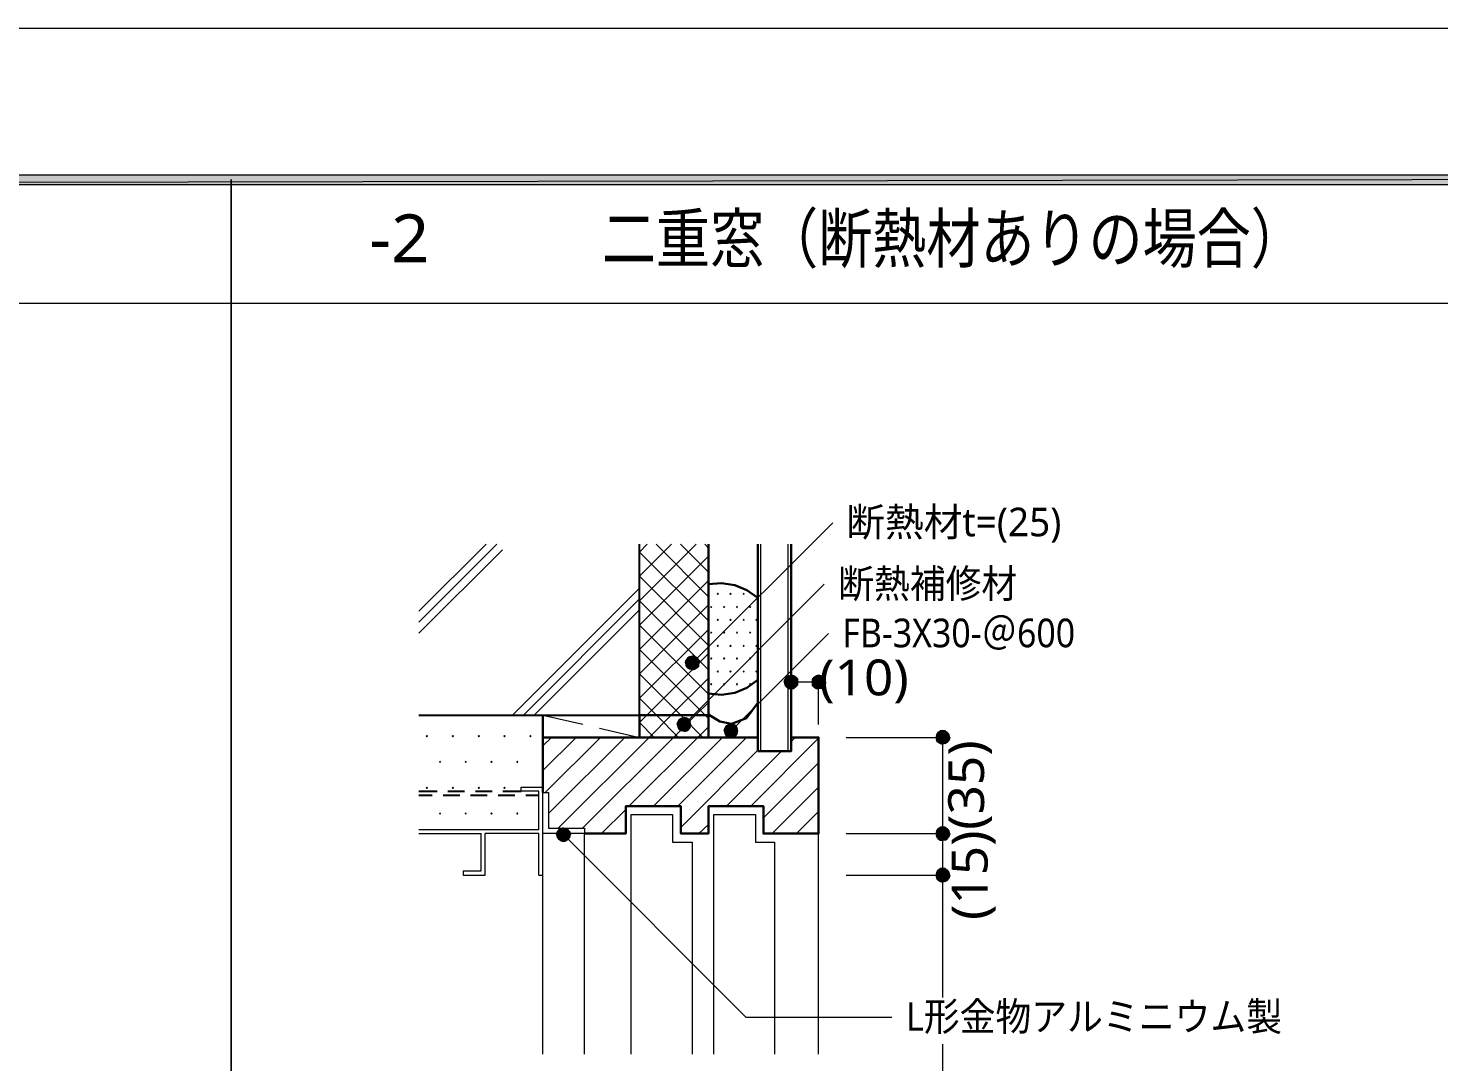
# Model space of a CAD drawing. Header units: millimetres. Extents: x 0 to 420, y 0 to 297.
# Drawn here: x 103.4 to 205.8, y 222 to 297 of the extents above; entities that cross this region are included whole.
import ezdxf
from ezdxf.enums import TextEntityAlignment as Align

# ---------------------------------------------------------------- set-up
doc = ezdxf.new("R2010")
doc.units = ezdxf.units.MM
doc.styles.add('kst32b', font='NotoSansJP-Variable.ttf')

msp = doc.modelspace()

# ---------------------------------------------------------------- hatches: boundary and pattern name
h = msp.add_hatch(color=7)
h.paths.add_polyline_path([(394.17, 285.62), (394.17, 286.32), (26.18, 285.62), (394.17, 285.62)])
h.paths.add_polyline_path([(394.17, 286.32), (26.18, 285.62), (26.18, 286.32), (394.17, 286.32)])
for points in [[(153.46, 255.97), (153.44, 255.95), (153.42, 255.93), (153.44, 255.9), (153.46, 255.88), (153.48, 255.9), (153.5, 255.93), (153.48, 255.95), (153.46, 255.97)], [(154.39, 255.97), (154.37, 255.95), (154.35, 255.93), (154.37, 255.9), (154.39, 255.88), (154.41, 255.9), (154.43, 255.93), (154.41, 255.95), (154.39, 255.97)], [(155.34, 255.97), (155.32, 255.95), (155.3, 255.93), (155.32, 255.9), (155.34, 255.88), (155.36, 255.9), (155.38, 255.93), (155.36, 255.95), (155.34, 255.97)], [(152.99, 255.02), (152.97, 254.99), (152.95, 254.97), (152.97, 254.95), (152.99, 254.93), (153.01, 254.95), (153.03, 254.97), (153.01, 254.99), (152.99, 255.02)], [(153.92, 255.02), (153.9, 254.99), (153.88, 254.97), (153.9, 254.95), (153.92, 254.93), (153.95, 254.95), (153.97, 254.97), (153.95, 254.99), (153.92, 255.02)], [(154.86, 255.02), (154.83, 254.99), (154.81, 254.97), (154.83, 254.95), (154.86, 254.93), (154.88, 254.95), (154.9, 254.97), (154.88, 254.99), (154.86, 255.02)], [(155.81, 255.02), (155.79, 254.99), (155.77, 254.97), (155.79, 254.95), (155.81, 254.93), (155.83, 254.95), (155.85, 254.97), (155.83, 254.99), (155.81, 255.02)], [(153.46, 254.08), (153.44, 254.06), (153.42, 254.04), (153.44, 254.02), (153.46, 254), (153.48, 254.02), (153.5, 254.04), (153.48, 254.06), (153.46, 254.08)], [(154.39, 254.08), (154.37, 254.06), (154.35, 254.04), (154.37, 254.02), (154.39, 254), (154.41, 254.02), (154.43, 254.04), (154.41, 254.06), (154.39, 254.08)], [(155.34, 254.08), (155.32, 254.06), (155.3, 254.04), (155.32, 254.02), (155.34, 254), (155.36, 254.02), (155.38, 254.04), (155.36, 254.06), (155.34, 254.08)], [(156.27, 254.08), (156.25, 254.06), (156.23, 254.04), (156.25, 254.02), (156.27, 254), (156.29, 254.02), (156.32, 254.04), (156.29, 254.06), (156.27, 254.08)], [(152.99, 253.15), (152.97, 253.13), (152.95, 253.11), (152.97, 253.09), (152.99, 253.07), (153.01, 253.09), (153.03, 253.11), (153.01, 253.13), (152.99, 253.15)], [(153.92, 253.15), (153.9, 253.13), (153.88, 253.11), (153.9, 253.09), (153.92, 253.07), (153.95, 253.09), (153.97, 253.11), (153.95, 253.13), (153.92, 253.15)], [(154.86, 253.15), (154.83, 253.13), (154.81, 253.11), (154.83, 253.09), (154.86, 253.07), (154.88, 253.09), (154.9, 253.11), (154.88, 253.13), (154.86, 253.15)], [(155.81, 253.15), (155.79, 253.13), (155.77, 253.11), (155.79, 253.09), (155.81, 253.07), (155.83, 253.09), (155.85, 253.11), (155.83, 253.13), (155.81, 253.15)], [(153.46, 252.2), (153.44, 252.18), (153.42, 252.16), (153.44, 252.14), (153.46, 252.12), (153.48, 252.14), (153.5, 252.16), (153.48, 252.18), (153.46, 252.2)], [(154.39, 252.2), (154.37, 252.18), (154.35, 252.16), (154.37, 252.14), (154.39, 252.12), (154.41, 252.14), (154.43, 252.16), (154.41, 252.18), (154.39, 252.2)], [(155.34, 252.2), (155.32, 252.18), (155.3, 252.16), (155.32, 252.14), (155.34, 252.12), (155.36, 252.14), (155.38, 252.16), (155.36, 252.18), (155.34, 252.2)], [(156.27, 252.2), (156.25, 252.18), (156.23, 252.16), (156.25, 252.14), (156.27, 252.12), (156.29, 252.14), (156.32, 252.16), (156.29, 252.18), (156.27, 252.2)], [(151.15, 250.72), (151.26, 250.57), (151.62, 250.91), (151.15, 250.72)], [(152.99, 251.27), (152.97, 251.25), (152.95, 251.23), (152.97, 251.21), (152.99, 251.18), (153.01, 251.21), (153.03, 251.23), (153.01, 251.25), (152.99, 251.27)], [(153.92, 251.27), (153.9, 251.25), (153.88, 251.23), (153.9, 251.21), (153.92, 251.18), (153.95, 251.21), (153.97, 251.23), (153.95, 251.25), (153.92, 251.27)], [(154.86, 251.27), (154.83, 251.25), (154.81, 251.23), (154.83, 251.21), (154.86, 251.18), (154.88, 251.21), (154.9, 251.23), (154.88, 251.25), (154.86, 251.27)], [(155.81, 251.27), (155.79, 251.25), (155.77, 251.23), (155.79, 251.21), (155.81, 251.18), (155.83, 251.21), (155.85, 251.23), (155.83, 251.25), (155.81, 251.27)], [(153.46, 250.34), (153.44, 250.32), (153.42, 250.3), (153.44, 250.27), (153.46, 250.25), (153.48, 250.27), (153.5, 250.3), (153.48, 250.32), (153.46, 250.34)], [(154.39, 250.34), (154.37, 250.32), (154.35, 250.3), (154.37, 250.27), (154.39, 250.25), (154.41, 250.27), (154.43, 250.3), (154.41, 250.32), (154.39, 250.34)], [(155.34, 250.34), (155.32, 250.32), (155.3, 250.3), (155.32, 250.27), (155.34, 250.25), (155.36, 250.27), (155.38, 250.3), (155.36, 250.32), (155.34, 250.34)], [(156.27, 250.34), (156.25, 250.32), (156.23, 250.3), (156.25, 250.27), (156.27, 250.25), (156.29, 250.27), (156.32, 250.3), (156.29, 250.32), (156.27, 250.34)], [(152.99, 249.41), (152.97, 249.39), (152.95, 249.36), (152.97, 249.34), (152.99, 249.32), (153.01, 249.34), (153.03, 249.36), (153.01, 249.39), (152.99, 249.41)], [(153.92, 249.41), (153.9, 249.39), (153.88, 249.36), (153.9, 249.34), (153.92, 249.32), (153.95, 249.34), (153.97, 249.36), (153.95, 249.39), (153.92, 249.41)], [(154.86, 249.41), (154.83, 249.39), (154.81, 249.36), (154.83, 249.34), (154.86, 249.32), (154.88, 249.34), (154.9, 249.36), (154.88, 249.39), (154.86, 249.41)], [(155.81, 249.41), (155.79, 249.39), (155.77, 249.36), (155.79, 249.34), (155.81, 249.32), (155.83, 249.34), (155.85, 249.36), (155.83, 249.39), (155.81, 249.41)], [(159.26, 249.32), (159.28, 249.51), (158.79, 249.51), (159.26, 249.32)], [(160.32, 249.7), (160.3, 249.51), (160.78, 249.51), (160.32, 249.7)], [(132.36, 245.64), (132.33, 245.62), (132.31, 245.6), (132.33, 245.58), (132.36, 245.55), (132.38, 245.58), (132.4, 245.6), (132.38, 245.62), (132.36, 245.64)], [(134.24, 245.64), (134.22, 245.62), (134.2, 245.6), (134.22, 245.58), (134.24, 245.55), (134.26, 245.58), (134.28, 245.6), (134.26, 245.62), (134.24, 245.64)], [(136.12, 245.64), (136.1, 245.62), (136.08, 245.6), (136.1, 245.58), (136.12, 245.55), (136.14, 245.58), (136.17, 245.6), (136.14, 245.62), (136.12, 245.64)], [(137.99, 245.64), (137.96, 245.62), (137.94, 245.6), (137.96, 245.58), (137.99, 245.55), (138.01, 245.58), (138.03, 245.6), (138.01, 245.62), (137.99, 245.64)], [(139.87, 245.64), (139.85, 245.62), (139.83, 245.6), (139.85, 245.58), (139.87, 245.55), (139.89, 245.58), (139.91, 245.6), (139.89, 245.62), (139.87, 245.64)], [(150.56, 246.25), (150.66, 246.08), (151.02, 246.44), (150.56, 246.25)], [(153.97, 245.79), (154.07, 245.62), (154.43, 245.98), (153.97, 245.79)], [(169.33, 245.7), (169.29, 245.51), (169.78, 245.51), (169.33, 245.7)], [(133.31, 243.78), (133.29, 243.76), (133.27, 243.73), (133.29, 243.71), (133.31, 243.69), (133.33, 243.71), (133.35, 243.73), (133.33, 243.76), (133.31, 243.78)], [(135.17, 243.78), (135.15, 243.76), (135.13, 243.73), (135.15, 243.71), (135.17, 243.69), (135.19, 243.71), (135.21, 243.73), (135.19, 243.76), (135.17, 243.78)], [(137.05, 243.78), (137.03, 243.76), (137.01, 243.73), (137.03, 243.71), (137.05, 243.69), (137.08, 243.71), (137.1, 243.73), (137.08, 243.76), (137.05, 243.78)], [(138.92, 243.78), (138.9, 243.76), (138.87, 243.73), (138.9, 243.71), (138.92, 243.69), (138.94, 243.71), (138.96, 243.73), (138.94, 243.76), (138.92, 243.78)], [(132.36, 241.89), (132.33, 241.87), (132.31, 241.85), (132.33, 241.83), (132.36, 241.81), (132.38, 241.83), (132.4, 241.85), (132.38, 241.87), (132.36, 241.89)], [(134.24, 241.89), (134.22, 241.87), (134.2, 241.85), (134.22, 241.83), (134.24, 241.81), (134.26, 241.83), (134.28, 241.85), (134.26, 241.87), (134.24, 241.89)], [(136.12, 241.89), (136.1, 241.87), (136.08, 241.85), (136.1, 241.83), (136.12, 241.81), (136.14, 241.83), (136.17, 241.85), (136.14, 241.87), (136.12, 241.89)], [(137.99, 241.89), (137.96, 241.87), (137.94, 241.85), (137.96, 241.83), (137.99, 241.81), (138.01, 241.83), (138.03, 241.85), (138.01, 241.87), (137.99, 241.89)], [(133.31, 240.03), (133.29, 240.01), (133.27, 239.99), (133.29, 239.97), (133.31, 239.95), (133.33, 239.97), (133.35, 239.99), (133.33, 240.01), (133.31, 240.03)], [(135.17, 240.03), (135.15, 240.01), (135.13, 239.99), (135.15, 239.97), (135.17, 239.95), (135.19, 239.97), (135.21, 239.99), (135.19, 240.01), (135.17, 240.03)], [(137.05, 240.03), (137.03, 240.01), (137.01, 239.99), (137.03, 239.97), (137.05, 239.95), (137.08, 239.97), (137.1, 239.99), (137.08, 240.01), (137.05, 240.03)], [(138.92, 240.03), (138.9, 240.01), (138.87, 239.99), (138.9, 239.97), (138.92, 239.95), (138.94, 239.97), (138.96, 239.99), (138.94, 240.01), (138.92, 240.03)], [(142.07, 238.91), (141.92, 238.8), (142.26, 238.46), (142.07, 238.91)], [(169.33, 238.72), (169.29, 238.53), (169.78, 238.53), (169.33, 238.72)], [(169.33, 235.71), (169.29, 235.52), (169.78, 235.52), (169.33, 235.71)]]:
    msp.add_hatch(color=7).paths.add_polyline_path(points)
h = msp.add_hatch(color=7)
h.paths.add_polyline_path([(151.26, 251.27), (151.15, 251.1), (151.62, 250.91), (151.26, 251.27)])
h.paths.add_polyline_path([(151.15, 251.1), (151.62, 250.91), (151.11, 250.91), (151.15, 251.1)])
h.paths.add_polyline_path([(151.62, 250.91), (151.11, 250.91), (151.15, 250.72), (151.62, 250.91)])
h = msp.add_hatch(color=7)
h.paths.add_polyline_path([(151.81, 251.38), (151.62, 251.42), (151.62, 250.91), (151.81, 251.38)])
h.paths.add_polyline_path([(151.62, 251.42), (151.62, 250.91), (151.43, 251.38), (151.62, 251.42)])
h.paths.add_polyline_path([(151.62, 250.91), (151.43, 251.38), (151.26, 251.27), (151.62, 250.91)])
h = msp.add_hatch(color=7)
h.paths.add_polyline_path([(151.26, 250.57), (151.43, 250.47), (151.62, 250.91), (151.26, 250.57)])
h.paths.add_polyline_path([(151.43, 250.47), (151.62, 250.91), (151.62, 250.42), (151.43, 250.47)])
h.paths.add_polyline_path([(151.62, 250.91), (151.62, 250.42), (151.81, 250.47), (151.62, 250.91)])
h = msp.add_hatch(color=7)
h.paths.add_polyline_path([(152.12, 250.91), (152.08, 251.1), (151.62, 250.91), (152.12, 250.91)])
h.paths.add_polyline_path([(152.08, 251.1), (151.62, 250.91), (151.98, 251.27), (152.08, 251.1)])
h.paths.add_polyline_path([(151.62, 250.91), (151.98, 251.27), (151.81, 251.38), (151.62, 250.91)])
h = msp.add_hatch(color=7)
h.paths.add_polyline_path([(151.81, 250.47), (151.98, 250.57), (151.62, 250.91), (151.81, 250.47)])
h.paths.add_polyline_path([(151.98, 250.57), (151.62, 250.91), (152.08, 250.72), (151.98, 250.57)])
h.paths.add_polyline_path([(151.62, 250.91), (152.08, 250.72), (152.12, 250.91), (151.62, 250.91)])
h = msp.add_hatch(color=7)
h.paths.add_polyline_path([(158.43, 249.87), (158.33, 249.7), (158.79, 249.51), (158.43, 249.87)])
h.paths.add_polyline_path([(158.33, 249.7), (158.79, 249.51), (158.28, 249.51), (158.33, 249.7)])
h.paths.add_polyline_path([(158.79, 249.51), (158.28, 249.51), (158.33, 249.32), (158.79, 249.51)])
h = msp.add_hatch(color=7)
h.paths.add_polyline_path([(158.98, 249.98), (158.79, 250.02), (158.79, 249.51), (158.98, 249.98)])
h.paths.add_polyline_path([(158.79, 250.02), (158.79, 249.51), (158.6, 249.98), (158.79, 250.02)])
h.paths.add_polyline_path([(158.79, 249.51), (158.6, 249.98), (158.43, 249.87), (158.79, 249.51)])
h = msp.add_hatch(color=7)
h.paths.add_polyline_path([(159.28, 249.51), (159.26, 249.7), (158.79, 249.51), (159.28, 249.51)])
h.paths.add_polyline_path([(159.26, 249.7), (158.79, 249.51), (159.13, 249.87), (159.26, 249.7)])
h.paths.add_polyline_path([(158.79, 249.51), (159.13, 249.87), (158.98, 249.98), (158.79, 249.51)])
h = msp.add_hatch(color=7)
h.paths.add_polyline_path([(160.78, 250.02), (160.59, 249.98), (160.78, 249.51), (160.78, 250.02)])
h.paths.add_polyline_path([(160.59, 249.98), (160.78, 249.51), (160.44, 249.87), (160.59, 249.98)])
h.paths.add_polyline_path([(160.78, 249.51), (160.44, 249.87), (160.32, 249.7), (160.78, 249.51)])
h = msp.add_hatch(color=7)
h.paths.add_polyline_path([(161.25, 249.7), (161.14, 249.87), (160.78, 249.51), (161.25, 249.7)])
h.paths.add_polyline_path([(161.14, 249.87), (160.78, 249.51), (160.97, 249.98), (161.14, 249.87)])
h.paths.add_polyline_path([(160.78, 249.51), (160.97, 249.98), (160.78, 250.02), (160.78, 249.51)])
h = msp.add_hatch(color=7)
h.paths.add_polyline_path([(158.33, 249.32), (158.43, 249.17), (158.79, 249.51), (158.33, 249.32)])
h.paths.add_polyline_path([(158.43, 249.17), (158.79, 249.51), (158.6, 249.07), (158.43, 249.17)])
h.paths.add_polyline_path([(158.79, 249.51), (158.6, 249.07), (158.79, 249.03), (158.79, 249.51)])
h = msp.add_hatch(color=7)
h.paths.add_polyline_path([(158.79, 249.03), (158.98, 249.07), (158.79, 249.51), (158.79, 249.03)])
h.paths.add_polyline_path([(158.98, 249.07), (158.79, 249.51), (159.13, 249.17), (158.98, 249.07)])
h.paths.add_polyline_path([(158.79, 249.51), (159.13, 249.17), (159.26, 249.32), (158.79, 249.51)])
h = msp.add_hatch(color=7)
h.paths.add_polyline_path([(160.3, 249.51), (160.32, 249.32), (160.78, 249.51), (160.3, 249.51)])
h.paths.add_polyline_path([(160.32, 249.32), (160.78, 249.51), (160.44, 249.17), (160.32, 249.32)])
h.paths.add_polyline_path([(160.78, 249.51), (160.44, 249.17), (160.59, 249.07), (160.78, 249.51)])
h = msp.add_hatch(color=7)
h.paths.add_polyline_path([(160.59, 249.07), (160.78, 249.03), (160.78, 249.51), (160.59, 249.07)])
h.paths.add_polyline_path([(160.78, 249.03), (160.78, 249.51), (160.97, 249.07), (160.78, 249.03)])
h.paths.add_polyline_path([(160.78, 249.51), (160.97, 249.07), (161.14, 249.17), (160.78, 249.51)])
h = msp.add_hatch(color=7)
h.paths.add_polyline_path([(161.14, 249.17), (161.25, 249.32), (160.78, 249.51), (161.14, 249.17)])
h.paths.add_polyline_path([(161.25, 249.32), (160.78, 249.51), (161.29, 249.51), (161.25, 249.32)])
h.paths.add_polyline_path([(160.78, 249.51), (161.29, 249.51), (161.25, 249.7), (160.78, 249.51)])
h = msp.add_hatch(color=7)
h.paths.add_polyline_path([(150.66, 246.8), (150.56, 246.63), (151.02, 246.44), (150.66, 246.8)])
h.paths.add_polyline_path([(150.56, 246.63), (151.02, 246.44), (150.52, 246.44), (150.56, 246.63)])
h.paths.add_polyline_path([(151.02, 246.44), (150.52, 246.44), (150.56, 246.25), (151.02, 246.44)])
h = msp.add_hatch(color=7)
h.paths.add_polyline_path([(151.21, 246.91), (151.02, 246.95), (151.02, 246.44), (151.21, 246.91)])
h.paths.add_polyline_path([(151.02, 246.95), (151.02, 246.44), (150.83, 246.91), (151.02, 246.95)])
h.paths.add_polyline_path([(151.02, 246.44), (150.83, 246.91), (150.66, 246.8), (151.02, 246.44)])
h = msp.add_hatch(color=7)
h.paths.add_polyline_path([(151.51, 246.44), (151.47, 246.63), (151.02, 246.44), (151.51, 246.44)])
h.paths.add_polyline_path([(151.47, 246.63), (151.02, 246.44), (151.36, 246.8), (151.47, 246.63)])
h.paths.add_polyline_path([(151.02, 246.44), (151.36, 246.8), (151.21, 246.91), (151.02, 246.44)])
h = msp.add_hatch(color=7)
h.paths.add_polyline_path([(150.66, 246.08), (150.83, 245.98), (151.02, 246.44), (150.66, 246.08)])
h.paths.add_polyline_path([(150.83, 245.98), (151.02, 246.44), (151.02, 245.94), (150.83, 245.98)])
h.paths.add_polyline_path([(151.02, 246.44), (151.02, 245.94), (151.21, 245.98), (151.02, 246.44)])
h = msp.add_hatch(color=7)
h.paths.add_polyline_path([(151.21, 245.98), (151.36, 246.08), (151.02, 246.44), (151.21, 245.98)])
h.paths.add_polyline_path([(151.36, 246.08), (151.02, 246.44), (151.47, 246.25), (151.36, 246.08)])
h.paths.add_polyline_path([(151.02, 246.44), (151.47, 246.25), (151.51, 246.44), (151.02, 246.44)])
h = msp.add_hatch(color=7)
h.paths.add_polyline_path([(154.07, 246.34), (153.97, 246.17), (154.43, 245.98), (154.07, 246.34)])
h.paths.add_polyline_path([(153.97, 246.17), (154.43, 245.98), (153.92, 245.98), (153.97, 246.17)])
h.paths.add_polyline_path([(154.43, 245.98), (153.92, 245.98), (153.97, 245.79), (154.43, 245.98)])
h = msp.add_hatch(color=7)
h.paths.add_polyline_path([(154.62, 246.44), (154.43, 246.49), (154.43, 245.98), (154.62, 246.44)])
h.paths.add_polyline_path([(154.43, 246.49), (154.43, 245.98), (154.24, 246.44), (154.43, 246.49)])
h.paths.add_polyline_path([(154.43, 245.98), (154.24, 246.44), (154.07, 246.34), (154.43, 245.98)])
h = msp.add_hatch(color=7)
h.paths.add_polyline_path([(154.07, 245.62), (154.24, 245.51), (154.43, 245.98), (154.07, 245.62)])
h.paths.add_polyline_path([(154.24, 245.51), (154.43, 245.98), (154.43, 245.49), (154.24, 245.51)])
h.paths.add_polyline_path([(154.43, 245.98), (154.43, 245.49), (154.62, 245.51), (154.43, 245.98)])
h = msp.add_hatch(color=7)
h.paths.add_polyline_path([(154.92, 245.98), (154.88, 246.17), (154.43, 245.98), (154.92, 245.98)])
h.paths.add_polyline_path([(154.88, 246.17), (154.43, 245.98), (154.77, 246.34), (154.88, 246.17)])
h.paths.add_polyline_path([(154.43, 245.98), (154.77, 246.34), (154.62, 246.44), (154.43, 245.98)])
h = msp.add_hatch(color=7)
h.paths.add_polyline_path([(154.62, 245.51), (154.77, 245.62), (154.43, 245.98), (154.62, 245.51)])
h.paths.add_polyline_path([(154.77, 245.62), (154.43, 245.98), (154.88, 245.79), (154.77, 245.62)])
h.paths.add_polyline_path([(154.43, 245.98), (154.88, 245.79), (154.92, 245.98), (154.43, 245.98)])
h = msp.add_hatch(color=7)
h.paths.add_polyline_path([(169.78, 246.02), (169.59, 245.98), (169.78, 245.51), (169.78, 246.02)])
h.paths.add_polyline_path([(169.59, 245.98), (169.78, 245.51), (169.44, 245.87), (169.59, 245.98)])
h.paths.add_polyline_path([(169.78, 245.51), (169.44, 245.87), (169.33, 245.7), (169.78, 245.51)])
h = msp.add_hatch(color=7)
h.paths.add_polyline_path([(170.24, 245.7), (170.14, 245.87), (169.78, 245.51), (170.24, 245.7)])
h.paths.add_polyline_path([(170.14, 245.87), (169.78, 245.51), (169.97, 245.98), (170.14, 245.87)])
h.paths.add_polyline_path([(169.78, 245.51), (169.97, 245.98), (169.78, 246.02), (169.78, 245.51)])
h = msp.add_hatch(color=7)
h.paths.add_polyline_path([(170.14, 245.17), (170.24, 245.32), (169.78, 245.51), (170.14, 245.17)])
h.paths.add_polyline_path([(170.24, 245.32), (169.78, 245.51), (170.29, 245.51), (170.24, 245.32)])
h.paths.add_polyline_path([(169.78, 245.51), (170.29, 245.51), (170.24, 245.7), (169.78, 245.51)])
h = msp.add_hatch(color=7)
h.paths.add_polyline_path([(169.29, 245.51), (169.33, 245.32), (169.78, 245.51), (169.29, 245.51)])
h.paths.add_polyline_path([(169.33, 245.32), (169.78, 245.51), (169.44, 245.17), (169.33, 245.32)])
h.paths.add_polyline_path([(169.78, 245.51), (169.44, 245.17), (169.59, 245.07), (169.78, 245.51)])
h = msp.add_hatch(color=7)
h.paths.add_polyline_path([(169.59, 245.07), (169.78, 245.03), (169.78, 245.51), (169.59, 245.07)])
h.paths.add_polyline_path([(169.78, 245.03), (169.78, 245.51), (169.97, 245.07), (169.78, 245.03)])
h.paths.add_polyline_path([(169.78, 245.51), (169.97, 245.07), (170.14, 245.17), (169.78, 245.51)])
h = msp.add_hatch(color=7)
h.paths.add_polyline_path([(141.92, 238.8), (141.82, 238.65), (142.26, 238.46), (141.92, 238.8)])
h.paths.add_polyline_path([(141.82, 238.65), (142.26, 238.46), (141.77, 238.46), (141.82, 238.65)])
h.paths.add_polyline_path([(142.26, 238.46), (141.77, 238.46), (141.82, 238.25), (142.26, 238.46)])
h = msp.add_hatch(color=7)
h.paths.add_polyline_path([(141.82, 238.25), (141.92, 238.1), (142.26, 238.46), (141.82, 238.25)])
h.paths.add_polyline_path([(141.92, 238.1), (142.26, 238.46), (142.07, 238), (141.92, 238.1)])
h.paths.add_polyline_path([(142.26, 238.46), (142.07, 238), (142.26, 237.96), (142.26, 238.46)])
h = msp.add_hatch(color=7)
h.paths.add_polyline_path([(142.62, 238.8), (142.47, 238.91), (142.26, 238.46), (142.62, 238.8)])
h.paths.add_polyline_path([(142.47, 238.91), (142.26, 238.46), (142.26, 238.95), (142.47, 238.91)])
h.paths.add_polyline_path([(142.26, 238.46), (142.26, 238.95), (142.07, 238.91), (142.26, 238.46)])
h = msp.add_hatch(color=7)
h.paths.add_polyline_path([(142.73, 238.25), (142.77, 238.46), (142.26, 238.46), (142.73, 238.25)])
h.paths.add_polyline_path([(142.77, 238.46), (142.26, 238.46), (142.73, 238.65), (142.77, 238.46)])
h.paths.add_polyline_path([(142.26, 238.46), (142.73, 238.65), (142.62, 238.8), (142.26, 238.46)])
h = msp.add_hatch(color=7)
h.paths.add_polyline_path([(142.26, 237.96), (142.47, 238), (142.26, 238.46), (142.26, 237.96)])
h.paths.add_polyline_path([(142.47, 238), (142.26, 238.46), (142.62, 238.1), (142.47, 238)])
h.paths.add_polyline_path([(142.26, 238.46), (142.62, 238.1), (142.73, 238.25), (142.26, 238.46)])
h = msp.add_hatch(color=7)
h.paths.add_polyline_path([(169.29, 238.53), (169.33, 238.34), (169.78, 238.53), (169.29, 238.53)])
h.paths.add_polyline_path([(169.33, 238.34), (169.78, 238.53), (169.44, 238.17), (169.33, 238.34)])
h.paths.add_polyline_path([(169.78, 238.53), (169.44, 238.17), (169.59, 238.06), (169.78, 238.53)])
h = msp.add_hatch(color=7)
h.paths.add_polyline_path([(169.78, 239.01), (169.59, 238.99), (169.78, 238.53), (169.78, 239.01)])
h.paths.add_polyline_path([(169.59, 238.99), (169.78, 238.53), (169.44, 238.87), (169.59, 238.99)])
h.paths.add_polyline_path([(169.78, 238.53), (169.44, 238.87), (169.33, 238.72), (169.78, 238.53)])
h = msp.add_hatch(color=7)
h.paths.add_polyline_path([(169.59, 238.06), (169.78, 238.02), (169.78, 238.53), (169.59, 238.06)])
h.paths.add_polyline_path([(169.78, 238.02), (169.78, 238.53), (169.97, 238.06), (169.78, 238.02)])
h.paths.add_polyline_path([(169.78, 238.53), (169.97, 238.06), (170.14, 238.17), (169.78, 238.53)])
h = msp.add_hatch(color=7)
h.paths.add_polyline_path([(170.24, 238.72), (170.14, 238.87), (169.78, 238.53), (170.24, 238.72)])
h.paths.add_polyline_path([(170.14, 238.87), (169.78, 238.53), (169.97, 238.99), (170.14, 238.87)])
h.paths.add_polyline_path([(169.78, 238.53), (169.97, 238.99), (169.78, 239.01), (169.78, 238.53)])
h = msp.add_hatch(color=7)
h.paths.add_polyline_path([(170.14, 238.17), (170.24, 238.34), (169.78, 238.53), (170.14, 238.17)])
h.paths.add_polyline_path([(170.24, 238.34), (169.78, 238.53), (170.29, 238.53), (170.24, 238.34)])
h.paths.add_polyline_path([(169.78, 238.53), (170.29, 238.53), (170.24, 238.72), (169.78, 238.53)])
h = msp.add_hatch(color=7)
h.paths.add_polyline_path([(169.29, 235.52), (169.33, 235.33), (169.78, 235.52), (169.29, 235.52)])
h.paths.add_polyline_path([(169.33, 235.33), (169.78, 235.52), (169.44, 235.16), (169.33, 235.33)])
h.paths.add_polyline_path([(169.78, 235.52), (169.44, 235.16), (169.59, 235.06), (169.78, 235.52)])
h = msp.add_hatch(color=7)
h.paths.add_polyline_path([(169.78, 236.03), (169.59, 235.99), (169.78, 235.52), (169.78, 236.03)])
h.paths.add_polyline_path([(169.59, 235.99), (169.78, 235.52), (169.44, 235.88), (169.59, 235.99)])
h.paths.add_polyline_path([(169.78, 235.52), (169.44, 235.88), (169.33, 235.71), (169.78, 235.52)])
h = msp.add_hatch(color=7)
h.paths.add_polyline_path([(169.59, 235.06), (169.78, 235.01), (169.78, 235.52), (169.59, 235.06)])
h.paths.add_polyline_path([(169.78, 235.01), (169.78, 235.52), (169.97, 235.06), (169.78, 235.01)])
h.paths.add_polyline_path([(169.78, 235.52), (169.97, 235.06), (170.14, 235.16), (169.78, 235.52)])
h = msp.add_hatch(color=7)
h.paths.add_polyline_path([(170.24, 235.71), (170.14, 235.88), (169.78, 235.52), (170.24, 235.71)])
h.paths.add_polyline_path([(170.14, 235.88), (169.78, 235.52), (169.97, 235.99), (170.14, 235.88)])
h.paths.add_polyline_path([(169.78, 235.52), (169.97, 235.99), (169.78, 236.03), (169.78, 235.52)])
h = msp.add_hatch(color=7)
h.paths.add_polyline_path([(170.14, 235.16), (170.24, 235.33), (169.78, 235.52), (170.14, 235.16)])
h.paths.add_polyline_path([(170.24, 235.33), (169.78, 235.52), (170.29, 235.52), (170.24, 235.33)])
h.paths.add_polyline_path([(169.78, 235.52), (170.29, 235.52), (170.24, 235.71), (169.78, 235.52)])

# ---------------------------------------------------------------- linework, layer by layer
at = {"lineweight": 13}
msp.add_lwpolyline([(0.19, 0), (0.19, 296.97), (420.16, 296.97), (420.16, 0)], close=True, dxfattribs=at)
at = {"lineweight": 0}
for points in [[(394.17, 285.62), (394.17, 286.32), (26.18, 285.62)], [(394.17, 286.32), (26.18, 285.62), (26.18, 286.32)], [(153.46, 255.97), (153.44, 255.95), (153.42, 255.93), (153.44, 255.9), (153.46, 255.88), (153.48, 255.9), (153.5, 255.93), (153.48, 255.95)], [(154.39, 255.97), (154.37, 255.95), (154.35, 255.93), (154.37, 255.9), (154.39, 255.88), (154.41, 255.9), (154.43, 255.93), (154.41, 255.95)], [(155.34, 255.97), (155.32, 255.95), (155.3, 255.93), (155.32, 255.9), (155.34, 255.88), (155.36, 255.9), (155.38, 255.93), (155.36, 255.95)], [(152.99, 255.02), (152.97, 254.99), (152.95, 254.97), (152.97, 254.95), (152.99, 254.93), (153.01, 254.95), (153.03, 254.97), (153.01, 254.99)], [(153.92, 255.02), (153.9, 254.99), (153.88, 254.97), (153.9, 254.95), (153.92, 254.93), (153.95, 254.95), (153.97, 254.97), (153.95, 254.99)], [(154.86, 255.02), (154.83, 254.99), (154.81, 254.97), (154.83, 254.95), (154.86, 254.93), (154.88, 254.95), (154.9, 254.97), (154.88, 254.99)], [(155.81, 255.02), (155.79, 254.99), (155.77, 254.97), (155.79, 254.95), (155.81, 254.93), (155.83, 254.95), (155.85, 254.97), (155.83, 254.99)], [(153.46, 254.08), (153.44, 254.06), (153.42, 254.04), (153.44, 254.02), (153.46, 254), (153.48, 254.02), (153.5, 254.04), (153.48, 254.06)], [(154.39, 254.08), (154.37, 254.06), (154.35, 254.04), (154.37, 254.02), (154.39, 254), (154.41, 254.02), (154.43, 254.04), (154.41, 254.06)], [(155.34, 254.08), (155.32, 254.06), (155.3, 254.04), (155.32, 254.02), (155.34, 254), (155.36, 254.02), (155.38, 254.04), (155.36, 254.06)], [(156.27, 254.08), (156.25, 254.06), (156.23, 254.04), (156.25, 254.02), (156.27, 254), (156.29, 254.02), (156.32, 254.04), (156.29, 254.06)], [(152.99, 253.15), (152.97, 253.13), (152.95, 253.11), (152.97, 253.09), (152.99, 253.07), (153.01, 253.09), (153.03, 253.11), (153.01, 253.13)], [(153.92, 253.15), (153.9, 253.13), (153.88, 253.11), (153.9, 253.09), (153.92, 253.07), (153.95, 253.09), (153.97, 253.11), (153.95, 253.13)], [(154.86, 253.15), (154.83, 253.13), (154.81, 253.11), (154.83, 253.09), (154.86, 253.07), (154.88, 253.09), (154.9, 253.11), (154.88, 253.13)], [(155.81, 253.15), (155.79, 253.13), (155.77, 253.11), (155.79, 253.09), (155.81, 253.07), (155.83, 253.09), (155.85, 253.11), (155.83, 253.13)], [(153.46, 252.2), (153.44, 252.18), (153.42, 252.16), (153.44, 252.14), (153.46, 252.12), (153.48, 252.14), (153.5, 252.16), (153.48, 252.18)], [(154.39, 252.2), (154.37, 252.18), (154.35, 252.16), (154.37, 252.14), (154.39, 252.12), (154.41, 252.14), (154.43, 252.16), (154.41, 252.18)], [(155.34, 252.2), (155.32, 252.18), (155.3, 252.16), (155.32, 252.14), (155.34, 252.12), (155.36, 252.14), (155.38, 252.16), (155.36, 252.18)], [(156.27, 252.2), (156.25, 252.18), (156.23, 252.16), (156.25, 252.14), (156.27, 252.12), (156.29, 252.14), (156.32, 252.16), (156.29, 252.18)], [(151.15, 251.1), (151.62, 250.91), (151.11, 250.91)], [(151.62, 250.91), (151.11, 250.91), (151.15, 250.72)], [(151.26, 251.27), (151.15, 251.1), (151.62, 250.91)], [(151.15, 250.72), (151.26, 250.57), (151.62, 250.91)], [(151.62, 250.91), (151.43, 251.38), (151.26, 251.27)], [(151.26, 250.57), (151.43, 250.47), (151.62, 250.91)], [(151.62, 251.42), (151.62, 250.91), (151.43, 251.38)], [(151.43, 250.47), (151.62, 250.91), (151.62, 250.42)], [(151.81, 251.38), (151.62, 251.42), (151.62, 250.91)], [(151.62, 250.91), (151.98, 251.27), (151.81, 251.38)], [(152.08, 251.1), (151.62, 250.91), (151.98, 251.27)], [(152.12, 250.91), (152.08, 251.1), (151.62, 250.91)], [(151.62, 250.91), (151.62, 250.42), (151.81, 250.47)], [(151.81, 250.47), (151.98, 250.57), (151.62, 250.91)], [(151.98, 250.57), (151.62, 250.91), (152.08, 250.72)], [(151.62, 250.91), (152.08, 250.72), (152.12, 250.91)], [(152.99, 251.27), (152.97, 251.25), (152.95, 251.23), (152.97, 251.21), (152.99, 251.18), (153.01, 251.21), (153.03, 251.23), (153.01, 251.25)], [(153.92, 251.27), (153.9, 251.25), (153.88, 251.23), (153.9, 251.21), (153.92, 251.18), (153.95, 251.21), (153.97, 251.23), (153.95, 251.25)], [(154.86, 251.27), (154.83, 251.25), (154.81, 251.23), (154.83, 251.21), (154.86, 251.18), (154.88, 251.21), (154.9, 251.23), (154.88, 251.25)], [(155.81, 251.27), (155.79, 251.25), (155.77, 251.23), (155.79, 251.21), (155.81, 251.18), (155.83, 251.21), (155.85, 251.23), (155.83, 251.25)], [(153.46, 250.34), (153.44, 250.32), (153.42, 250.3), (153.44, 250.27), (153.46, 250.25), (153.48, 250.27), (153.5, 250.3), (153.48, 250.32)], [(154.39, 250.34), (154.37, 250.32), (154.35, 250.3), (154.37, 250.27), (154.39, 250.25), (154.41, 250.27), (154.43, 250.3), (154.41, 250.32)], [(155.34, 250.34), (155.32, 250.32), (155.3, 250.3), (155.32, 250.27), (155.34, 250.25), (155.36, 250.27), (155.38, 250.3), (155.36, 250.32)], [(156.27, 250.34), (156.25, 250.32), (156.23, 250.3), (156.25, 250.27), (156.27, 250.25), (156.29, 250.27), (156.32, 250.3), (156.29, 250.32)], [(158.43, 249.87), (158.33, 249.7), (158.79, 249.51)], [(158.79, 249.51), (158.6, 249.98), (158.43, 249.87)], [(158.79, 250.02), (158.79, 249.51), (158.6, 249.98)], [(158.98, 249.98), (158.79, 250.02), (158.79, 249.51)], [(158.79, 249.51), (159.13, 249.87), (158.98, 249.98)], [(159.26, 249.7), (158.79, 249.51), (159.13, 249.87)], [(160.78, 249.51), (160.44, 249.87), (160.32, 249.7)], [(160.59, 249.98), (160.78, 249.51), (160.44, 249.87)], [(160.78, 250.02), (160.59, 249.98), (160.78, 249.51)], [(160.78, 249.51), (160.97, 249.98), (160.78, 250.02)], [(161.14, 249.87), (160.78, 249.51), (160.97, 249.98)], [(161.25, 249.7), (161.14, 249.87), (160.78, 249.51)], [(152.99, 249.41), (152.97, 249.39), (152.95, 249.36), (152.97, 249.34), (152.99, 249.32), (153.01, 249.34), (153.03, 249.36), (153.01, 249.39)], [(153.92, 249.41), (153.9, 249.39), (153.88, 249.36), (153.9, 249.34), (153.92, 249.32), (153.95, 249.34), (153.97, 249.36), (153.95, 249.39)], [(154.86, 249.41), (154.83, 249.39), (154.81, 249.36), (154.83, 249.34), (154.86, 249.32), (154.88, 249.34), (154.9, 249.36), (154.88, 249.39)], [(155.81, 249.41), (155.79, 249.39), (155.77, 249.36), (155.79, 249.34), (155.81, 249.32), (155.83, 249.34), (155.85, 249.36), (155.83, 249.39)], [(158.33, 249.7), (158.79, 249.51), (158.28, 249.51)], [(158.79, 249.51), (158.28, 249.51), (158.33, 249.32)], [(158.33, 249.32), (158.43, 249.17), (158.79, 249.51)], [(158.43, 249.17), (158.79, 249.51), (158.6, 249.07)], [(158.79, 249.51), (158.6, 249.07), (158.79, 249.03)], [(159.28, 249.51), (159.26, 249.7), (158.79, 249.51)], [(158.79, 249.03), (158.98, 249.07), (158.79, 249.51)], [(158.98, 249.07), (158.79, 249.51), (159.13, 249.17)], [(158.79, 249.51), (159.13, 249.17), (159.26, 249.32)], [(159.26, 249.32), (159.28, 249.51), (158.79, 249.51)], [(160.32, 249.7), (160.3, 249.51), (160.78, 249.51)], [(160.3, 249.51), (160.32, 249.32), (160.78, 249.51)], [(160.32, 249.32), (160.78, 249.51), (160.44, 249.17)], [(160.78, 249.51), (160.44, 249.17), (160.59, 249.07)], [(160.59, 249.07), (160.78, 249.03), (160.78, 249.51)], [(160.78, 249.51), (161.29, 249.51), (161.25, 249.7)], [(160.78, 249.03), (160.78, 249.51), (160.97, 249.07)], [(160.78, 249.51), (160.97, 249.07), (161.14, 249.17)], [(161.14, 249.17), (161.25, 249.32), (160.78, 249.51)], [(161.25, 249.32), (160.78, 249.51), (161.29, 249.51)], [(150.66, 246.8), (150.56, 246.63), (151.02, 246.44)], [(151.02, 246.44), (150.83, 246.91), (150.66, 246.8)], [(151.02, 246.95), (151.02, 246.44), (150.83, 246.91)], [(151.21, 246.91), (151.02, 246.95), (151.02, 246.44)], [(151.02, 246.44), (151.36, 246.8), (151.21, 246.91)], [(151.47, 246.63), (151.02, 246.44), (151.36, 246.8)], [(132.36, 245.64), (132.33, 245.62), (132.31, 245.6), (132.33, 245.58), (132.36, 245.55), (132.38, 245.58), (132.4, 245.6), (132.38, 245.62)], [(134.24, 245.64), (134.22, 245.62), (134.2, 245.6), (134.22, 245.58), (134.24, 245.55), (134.26, 245.58), (134.28, 245.6), (134.26, 245.62)], [(136.12, 245.64), (136.1, 245.62), (136.08, 245.6), (136.1, 245.58), (136.12, 245.55), (136.14, 245.58), (136.17, 245.6), (136.14, 245.62)], [(137.99, 245.64), (137.96, 245.62), (137.94, 245.6), (137.96, 245.58), (137.99, 245.55), (138.01, 245.58), (138.03, 245.6), (138.01, 245.62)], [(139.87, 245.64), (139.85, 245.62), (139.83, 245.6), (139.85, 245.58), (139.87, 245.55), (139.89, 245.58), (139.91, 245.6), (139.89, 245.62)], [(150.56, 246.63), (151.02, 246.44), (150.52, 246.44)], [(151.02, 246.44), (150.52, 246.44), (150.56, 246.25)], [(150.56, 246.25), (150.66, 246.08), (151.02, 246.44)], [(150.66, 246.08), (150.83, 245.98), (151.02, 246.44)], [(150.83, 245.98), (151.02, 246.44), (151.02, 245.94)], [(151.51, 246.44), (151.47, 246.63), (151.02, 246.44)], [(151.02, 246.44), (151.02, 245.94), (151.21, 245.98)], [(151.21, 245.98), (151.36, 246.08), (151.02, 246.44)], [(151.36, 246.08), (151.02, 246.44), (151.47, 246.25)], [(151.02, 246.44), (151.47, 246.25), (151.51, 246.44)], [(153.97, 246.17), (154.43, 245.98), (153.92, 245.98)], [(154.43, 245.98), (153.92, 245.98), (153.97, 245.79)], [(154.07, 246.34), (153.97, 246.17), (154.43, 245.98)], [(153.97, 245.79), (154.07, 245.62), (154.43, 245.98)], [(154.43, 245.98), (154.24, 246.44), (154.07, 246.34)], [(154.07, 245.62), (154.24, 245.51), (154.43, 245.98)], [(154.43, 246.49), (154.43, 245.98), (154.24, 246.44)], [(154.24, 245.51), (154.43, 245.98), (154.43, 245.49)], [(154.62, 246.44), (154.43, 246.49), (154.43, 245.98)], [(154.43, 245.98), (154.77, 246.34), (154.62, 246.44)], [(154.88, 246.17), (154.43, 245.98), (154.77, 246.34)], [(154.92, 245.98), (154.88, 246.17), (154.43, 245.98)], [(154.43, 245.98), (154.43, 245.49), (154.62, 245.51)], [(154.62, 245.51), (154.77, 245.62), (154.43, 245.98)], [(154.77, 245.62), (154.43, 245.98), (154.88, 245.79)], [(154.43, 245.98), (154.88, 245.79), (154.92, 245.98)], [(169.33, 245.7), (169.29, 245.51), (169.78, 245.51)], [(169.78, 245.51), (169.44, 245.87), (169.33, 245.7)], [(169.59, 245.98), (169.78, 245.51), (169.44, 245.87)], [(169.78, 246.02), (169.59, 245.98), (169.78, 245.51)], [(169.78, 245.51), (169.97, 245.98), (169.78, 246.02)], [(170.14, 245.87), (169.78, 245.51), (169.97, 245.98)], [(170.24, 245.7), (170.14, 245.87), (169.78, 245.51)], [(169.78, 245.51), (170.29, 245.51), (170.24, 245.7)], [(169.29, 245.51), (169.33, 245.32), (169.78, 245.51)], [(169.33, 245.32), (169.78, 245.51), (169.44, 245.17)], [(169.78, 245.51), (169.44, 245.17), (169.59, 245.07)], [(169.59, 245.07), (169.78, 245.03), (169.78, 245.51)], [(169.78, 245.03), (169.78, 245.51), (169.97, 245.07)], [(169.78, 245.51), (169.97, 245.07), (170.14, 245.17)], [(170.14, 245.17), (170.24, 245.32), (169.78, 245.51)], [(170.24, 245.32), (169.78, 245.51), (170.29, 245.51)], [(133.31, 243.78), (133.29, 243.76), (133.27, 243.73), (133.29, 243.71), (133.31, 243.69), (133.33, 243.71), (133.35, 243.73), (133.33, 243.76)], [(135.17, 243.78), (135.15, 243.76), (135.13, 243.73), (135.15, 243.71), (135.17, 243.69), (135.19, 243.71), (135.21, 243.73), (135.19, 243.76)], [(137.05, 243.78), (137.03, 243.76), (137.01, 243.73), (137.03, 243.71), (137.05, 243.69), (137.08, 243.71), (137.1, 243.73), (137.08, 243.76)], [(138.92, 243.78), (138.9, 243.76), (138.87, 243.73), (138.9, 243.71), (138.92, 243.69), (138.94, 243.71), (138.96, 243.73), (138.94, 243.76)], [(132.36, 241.89), (132.33, 241.87), (132.31, 241.85), (132.33, 241.83), (132.36, 241.81), (132.38, 241.83), (132.4, 241.85), (132.38, 241.87)], [(134.24, 241.89), (134.22, 241.87), (134.2, 241.85), (134.22, 241.83), (134.24, 241.81), (134.26, 241.83), (134.28, 241.85), (134.26, 241.87)], [(136.12, 241.89), (136.1, 241.87), (136.08, 241.85), (136.1, 241.83), (136.12, 241.81), (136.14, 241.83), (136.17, 241.85), (136.14, 241.87)], [(137.99, 241.89), (137.96, 241.87), (137.94, 241.85), (137.96, 241.83), (137.99, 241.81), (138.01, 241.83), (138.03, 241.85), (138.01, 241.87)], [(133.31, 240.03), (133.29, 240.01), (133.27, 239.99), (133.29, 239.97), (133.31, 239.95), (133.33, 239.97), (133.35, 239.99), (133.33, 240.01)], [(135.17, 240.03), (135.15, 240.01), (135.13, 239.99), (135.15, 239.97), (135.17, 239.95), (135.19, 239.97), (135.21, 239.99), (135.19, 240.01)], [(137.05, 240.03), (137.03, 240.01), (137.01, 239.99), (137.03, 239.97), (137.05, 239.95), (137.08, 239.97), (137.1, 239.99), (137.08, 240.01)], [(138.92, 240.03), (138.9, 240.01), (138.87, 239.99), (138.9, 239.97), (138.92, 239.95), (138.94, 239.97), (138.96, 239.99), (138.94, 240.01)], [(141.82, 238.65), (142.26, 238.46), (141.77, 238.46)], [(142.26, 238.46), (141.77, 238.46), (141.82, 238.25)], [(141.92, 238.8), (141.82, 238.65), (142.26, 238.46)], [(141.82, 238.25), (141.92, 238.1), (142.26, 238.46)], [(142.07, 238.91), (141.92, 238.8), (142.26, 238.46)], [(141.92, 238.1), (142.26, 238.46), (142.07, 238)], [(142.26, 238.46), (142.26, 238.95), (142.07, 238.91)], [(142.26, 238.46), (142.07, 238), (142.26, 237.96)], [(142.47, 238.91), (142.26, 238.46), (142.26, 238.95)], [(142.62, 238.8), (142.47, 238.91), (142.26, 238.46)], [(142.26, 238.46), (142.73, 238.65), (142.62, 238.8)], [(142.77, 238.46), (142.26, 238.46), (142.73, 238.65)], [(142.26, 237.96), (142.47, 238), (142.26, 238.46)], [(142.47, 238), (142.26, 238.46), (142.62, 238.1)], [(142.26, 238.46), (142.62, 238.1), (142.73, 238.25)], [(142.73, 238.25), (142.77, 238.46), (142.26, 238.46)], [(169.33, 238.72), (169.29, 238.53), (169.78, 238.53)], [(169.29, 238.53), (169.33, 238.34), (169.78, 238.53)], [(169.78, 238.53), (169.44, 238.87), (169.33, 238.72)], [(169.33, 238.34), (169.78, 238.53), (169.44, 238.17)], [(169.59, 238.99), (169.78, 238.53), (169.44, 238.87)], [(169.78, 238.53), (169.44, 238.17), (169.59, 238.06)], [(169.78, 239.01), (169.59, 238.99), (169.78, 238.53)], [(169.59, 238.06), (169.78, 238.02), (169.78, 238.53)], [(169.78, 238.53), (169.97, 238.99), (169.78, 239.01)], [(170.14, 238.87), (169.78, 238.53), (169.97, 238.99)], [(170.24, 238.72), (170.14, 238.87), (169.78, 238.53)], [(169.78, 238.53), (170.29, 238.53), (170.24, 238.72)], [(169.78, 238.02), (169.78, 238.53), (169.97, 238.06)], [(169.78, 238.53), (169.97, 238.06), (170.14, 238.17)], [(170.14, 238.17), (170.24, 238.34), (169.78, 238.53)], [(170.24, 238.34), (169.78, 238.53), (170.29, 238.53)], [(169.33, 235.71), (169.29, 235.52), (169.78, 235.52)], [(169.29, 235.52), (169.33, 235.33), (169.78, 235.52)], [(169.78, 235.52), (169.44, 235.88), (169.33, 235.71)], [(169.33, 235.33), (169.78, 235.52), (169.44, 235.16)], [(169.59, 235.99), (169.78, 235.52), (169.44, 235.88)], [(169.78, 235.52), (169.44, 235.16), (169.59, 235.06)], [(169.78, 236.03), (169.59, 235.99), (169.78, 235.52)], [(169.59, 235.06), (169.78, 235.01), (169.78, 235.52)], [(169.78, 235.52), (169.97, 235.99), (169.78, 236.03)], [(170.14, 235.88), (169.78, 235.52), (169.97, 235.99)], [(170.24, 235.71), (170.14, 235.88), (169.78, 235.52)], [(169.78, 235.52), (170.29, 235.52), (170.24, 235.71)], [(169.78, 235.01), (169.78, 235.52), (169.97, 235.06)], [(169.78, 235.52), (169.97, 235.06), (170.14, 235.16)], [(170.14, 235.16), (170.24, 235.33), (169.78, 235.52)], [(170.24, 235.33), (169.78, 235.52), (170.29, 235.52)]]:
    msp.add_lwpolyline(points, close=True, dxfattribs=at)
at = {"lineweight": 13}
for points in [[(118.17, 191.73), (118.17, 285.98), (118.17, 46)], [(394.17, 276.99), (26.18, 276.99)], [(151.62, 250.91), (161.8, 261.09)], [(131.78, 254.66), (136.65, 259.52)], [(131.78, 253.87), (137.44, 259.52)], [(131.78, 253.07), (137.84, 259.12)], [(147.79, 258.95), (148.34, 259.52)], [(147.79, 257.2), (150.11, 259.52)], [(147.79, 255.42), (151.89, 259.52)], [(152.78, 253.96), (147.79, 258.95)], [(152.78, 255.71), (148.99, 259.52)], [(152.78, 257.49), (150.75, 259.52)], [(152.78, 259.25), (152.53, 259.52)], [(156.59, 244.52), (156.59, 259.52)], [(158.58, 244.52), (158.58, 259.52)], [(147.79, 253.66), (152.78, 258.66)], [(152.78, 252.18), (147.79, 257.2)], [(147.79, 251.88), (152.78, 256.9)], [(138.56, 247.12), (147.79, 256.35)], [(151.02, 246.44), (161.18, 256.62)], [(139.36, 247.12), (147.79, 255.57)], [(152.78, 250.42), (147.79, 255.42)], [(147.79, 250.13), (152.78, 255.12)], [(140.14, 247.12), (147.79, 254.76)], [(152.78, 248.64), (147.79, 253.66)], [(147.79, 248.35), (152.78, 253.34)], [(154.43, 245.98), (161.5, 253.05)], [(152.78, 246.89), (152.55, 247.12), (147.79, 251.88)], [(147.79, 246.59), (148.31, 247.12), (152.78, 251.59)], [(152.38, 245.51), (150.79, 247.12), (147.79, 250.13)], [(148.48, 245.51), (150.09, 247.12), (152.78, 249.81)], [(160.78, 249.51), (158.79, 249.51)], [(160.78, 246.44), (160.78, 249.55)], [(150.62, 245.51), (149.01, 247.12), (147.79, 248.35)], [(150.26, 245.51), (151.85, 247.12), (152.78, 248.05)], [(140.78, 247.12), (143.68, 246.46)], [(144.89, 246.19), (147.79, 245.51)], [(148.84, 245.51), (147.79, 246.59)], [(152.02, 245.51), (152.78, 246.27)], [(140.78, 244.9), (141.41, 245.51)], [(140.78, 243.12), (143.19, 245.51)], [(140.95, 241.51), (144.95, 245.51)], [(141.18, 239.99), (146.73, 245.51)], [(141.88, 238.93), (148.48, 245.51)], [(143.66, 238.93), (150.26, 245.51)], [(147.02, 240.52), (152.02, 245.51)], [(148.8, 240.52), (153.8, 245.51)], [(150.56, 240.52), (155.55, 245.51)], [(155.87, 240.52), (160.78, 245.45)], [(158.79, 245.22), (159.09, 245.51)], [(162.79, 245.51), (169.78, 245.51)], [(169.78, 235.52), (169.78, 238.53), (169.78, 245.51)], [(150.79, 238.97), (156.38, 244.58)], [(154.09, 240.52), (158.09, 244.52)], [(156.78, 239.67), (160.78, 243.67)], [(140.48, 241.62), (139.19, 241.62), (139.19, 241.91), (140.78, 241.91)], [(140.48, 238.82), (140.48, 241.62)], [(140.78, 235.52), (140.78, 241.91)], [(157.4, 238.53), (160.78, 241.91)], [(140.78, 241.51), (141.18, 241.51), (141.18, 238.93), (143.79, 238.93), (143.79, 238.53), (140.78, 238.53)], [(145.03, 238.53), (146.79, 240.28)], [(147.19, 222.53), (147.19, 239.92), (150.18, 239.92), (150.18, 237.91), (151.6, 237.91), (151.6, 222.53)], [(153.18, 222.53), (153.18, 239.92), (156.19, 239.92), (156.19, 237.91), (157.59, 237.91), (157.59, 222.53)], [(159.17, 238.53), (160.78, 240.14)], [(131.78, 238.82), (140.48, 238.82)], [(131.78, 238.53), (136.29, 238.53)], [(136.29, 235.82), (136.29, 238.53)], [(140.48, 235.52), (140.48, 238.53), (136.59, 238.53)], [(136.59, 235.52), (136.59, 238.53)], [(142.26, 238.46), (155.51, 225.21)], [(143.79, 222.53), (143.79, 238.53)], [(152.1, 238.53), (152.78, 239.2)], [(160.78, 222.53), (160.78, 238.53)], [(162.79, 238.53), (169.78, 238.53)], [(134.98, 235.82), (136.29, 235.82)], [(134.98, 235.82), (134.98, 235.52), (136.59, 235.52)], [(140.48, 235.52), (140.78, 235.52)], [(140.78, 222.53), (140.78, 235.52)], [(162.79, 235.52), (169.78, 235.52)], [(169.78, 226.63), (169.78, 235.52)], [(155.51, 225.21), (166.09, 225.21)], [(169.78, 213.11), (169.78, 223.24)]]:
    msp.add_lwpolyline(points, dxfattribs=at)
at = {"lineweight": 25}
for points in [[(131.78, 247.12), (147.79, 247.12), (147.79, 259.52)], [(131.78, 241.62), (133.1, 241.62)], [(133.88, 241.62), (135.09, 241.62)], [(135.89, 241.62), (137.1, 241.62)], [(137.88, 241.62), (139.19, 241.62)], [(131.78, 241.32), (132.74, 241.32)], [(133.54, 241.32), (134.75, 241.32)], [(135.53, 241.32), (136.74, 241.32)], [(137.54, 241.32), (138.75, 241.32)], [(139.53, 241.32), (140.48, 241.32)]]:
    msp.add_lwpolyline(points, dxfattribs=at)
at = {"lineweight": 30}
for points in [[(152.78, 245.51), (152.78, 259.52)], [(156.38, 244.52), (156.38, 259.52)], [(156.38, 244.52), (158.79, 244.52), (158.79, 259.52)], [(156.37, 255.63), (155.58, 256.2), (154.69, 256.56), (153.74, 256.71), (152.77, 256.62)], [(152.77, 248.69), (153.74, 248.6), (154.69, 248.75), (155.58, 249.11), (156.37, 249.68)], [(152.78, 247.16), (153.61, 246.66), (154.47, 246.49), (155.55, 246.91), (156.38, 248.01)], [(140.78, 241.51), (140.78, 247.12)], [(147.79, 245.51), (147.79, 247.12)], [(147.79, 247.12), (152.78, 247.12)], [(140.78, 245.51), (156.38, 245.51)], [(143.79, 238.53), (146.79, 238.53), (146.79, 240.52), (150.79, 240.52), (150.79, 238.53), (152.78, 238.53), (152.78, 240.52), (156.78, 240.52), (156.78, 238.53), (160.78, 238.53), (160.78, 245.51), (158.79, 245.51)]]:
    msp.add_lwpolyline(points, dxfattribs=at)

# ---------------------------------------------------------------- texts
at = {"style": 'kst32b'}
for s, height, p, p2 in [('-2', 3.491, (128.19, 279.97), (132.55, 279.97)), ('二重窓（断熱材ありの場合）', 3.4908, (145.06, 279.97), (196.05, 279.97)), ('断熱材t=(25)', 2.079, (162.79, 260.1), (178.39, 260.1)), ('断熱補修材', 2.079, (162.2, 255.63), (175.19, 255.63)), ('FB-3X30-＠600', 2.0791, (162.5, 252.05), (179.39, 252.05)), ('(10)', 2.599, (160.82, 248.56), (167.32, 248.56)), ('(35)', 2.599, (172.78, 238.8), (172.78, 245.3)), ('(15)', 2.599, (173.04, 232.26), (173.04, 238.76)), ('L形金物アルミニウム製', 2.0791, (167.11, 224.22), (194.4, 224.22))]:
    msp.add_text(s, height=height, dxfattribs=at).set_placement(p, p2, align=Align.FIT)

doc.saveas('drawing.dxf')
